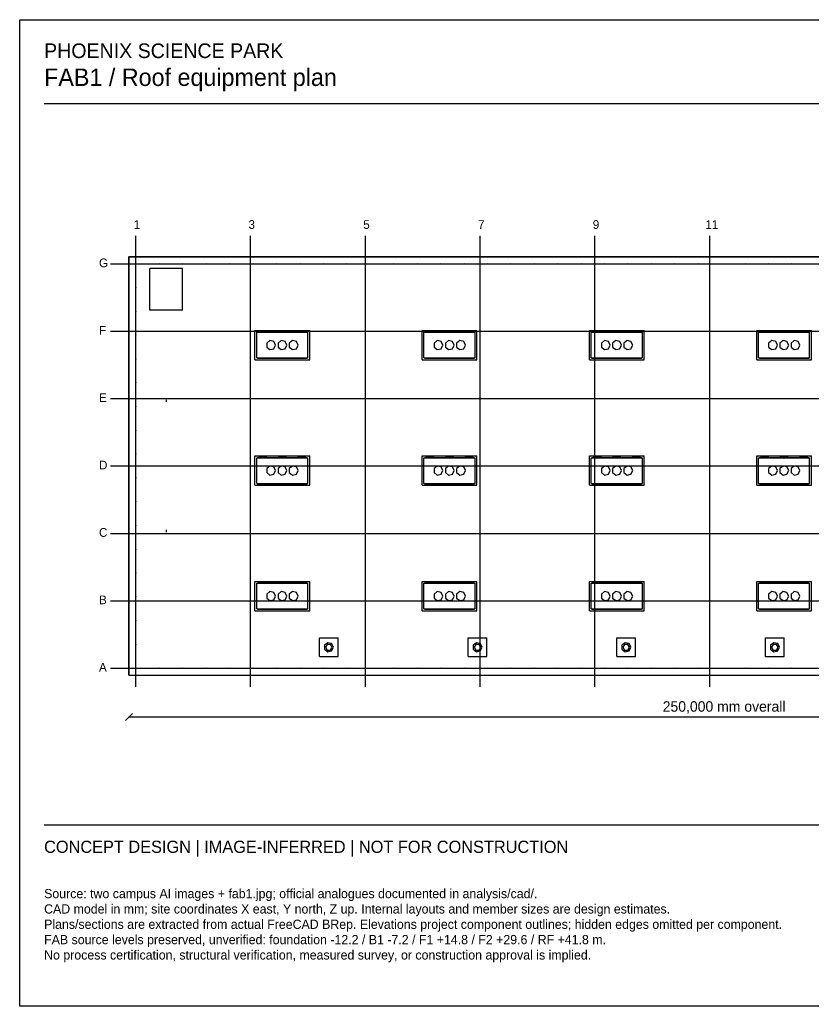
# Model space of a CAD drawing. Header units: millimetres. Extents: x 5250 to 314452, y 5250 to 217500.
# Drawn here: x 5250 to 176031, y 5250 to 217500 of the extents above; entities that cross this region are included whole.
import ezdxf

# ---------------------------------------------------------------- set-up
doc = ezdxf.new("R2010")
doc.units = ezdxf.units.MM

msp = doc.modelspace()

# ---------------------------------------------------------------- linework, layer by layer
at = {"layer": 'circulation'}
for p, q in [((30295, 165000), (30227.5, 165038.97)), ((30227.5, 165038.97), (30227.5, 164961.03)), ((30227.5, 164961.03), (30295, 165000)), ((35335.82, 165000), (35268.32, 165038.97)), ((35268.32, 165038.97), (35268.32, 164961.03)), ((35268.32, 164961.03), (35335.82, 165000)), ((40376.63, 165000), (40309.13, 165038.97)), ((40309.13, 165038.97), (40309.13, 164961.03)), ((40309.13, 164961.03), (40376.63, 165000)), ((45417.45, 165000), (45349.95, 165038.97)), ((45349.95, 165038.97), (45349.95, 164961.03)), ((45349.95, 164961.03), (45417.45, 165000)), ((50458.27, 165000), (50390.77, 165038.97)), ((50390.77, 165038.97), (50390.77, 164961.03)), ((50390.77, 164961.03), (50458.27, 165000)), ((55499.08, 165000), (55431.58, 165038.97)), ((55431.58, 165038.97), (55431.58, 164961.03)), ((55431.58, 164961.03), (55499.08, 165000)), ((60539.9, 165000), (60472.4, 165038.97)), ((60472.4, 165038.97), (60472.4, 164961.03)), ((60472.4, 164961.03), (60539.9, 165000)), ((65580.71, 165000), (65513.21, 165038.97)), ((65513.21, 165038.97), (65513.21, 164961.03)), ((65513.21, 164961.03), (65580.71, 165000)), ((70621.53, 165000), (70554.03, 165038.97)), ((70554.03, 165038.97), (70554.03, 164961.03)), ((70554.03, 164961.03), (70621.53, 165000)), ((75662.35, 165000), (75594.85, 165038.97)), ((75594.85, 165038.97), (75594.85, 164961.03)), ((75594.85, 164961.03), (75662.35, 165000)), ((80703.16, 165000), (80635.66, 165038.97)), ((80635.66, 165038.97), (80635.66, 164961.03)), ((80635.66, 164961.03), (80703.16, 165000)), ((85743.98, 165000), (85676.48, 165038.97)), ((85676.48, 165038.97), (85676.48, 164961.03)), ((85676.48, 164961.03), (85743.98, 165000)), ((90784.8, 165000), (90717.3, 165038.97)), ((90717.3, 165038.97), (90717.3, 164961.03)), ((90717.3, 164961.03), (90784.8, 165000)), ((95825.61, 165000), (95758.11, 165038.97)), ((95758.11, 165038.97), (95758.11, 164961.03)), ((95758.11, 164961.03), (95825.61, 165000)), ((100866.43, 165000), (100798.93, 165038.97)), ((100798.93, 165038.97), (100798.93, 164961.03)), ((100798.93, 164961.03), (100866.43, 165000)), ((105907.24, 165000), (105839.74, 165038.97)), ((105839.74, 165038.97), (105839.74, 164961.03)), ((105839.74, 164961.03), (105907.24, 165000)), ((110948.06, 165000), (110880.56, 165038.97)), ((110880.56, 165038.97), (110880.56, 164961.03)), ((110880.56, 164961.03), (110948.06, 165000)), ((115988.88, 165000), (115921.38, 165038.97)), ((115921.38, 165038.97), (115921.38, 164961.03)), ((115921.38, 164961.03), (115988.88, 165000)), ((121029.69, 165000), (120962.19, 165038.97)), ((120962.19, 165038.97), (120962.19, 164961.03)), ((120962.19, 164961.03), (121029.69, 165000)), ((126070.51, 165000), (126003.01, 165038.97)), ((126003.01, 165038.97), (126003.01, 164961.03)), ((126003.01, 164961.03), (126070.51, 165000)), ((131111.33, 165000), (131043.83, 165038.97)), ((131043.83, 165038.97), (131043.83, 164961.03)), ((131043.83, 164961.03), (131111.33, 165000)), ((136152.14, 165000), (136084.64, 165038.97)), ((136084.64, 165038.97), (136084.64, 164961.03)), ((136084.64, 164961.03), (136152.14, 165000)), ((141192.96, 165000), (141125.46, 165038.97)), ((141125.46, 165038.97), (141125.46, 164961.03)), ((141125.46, 164961.03), (141192.96, 165000)), ((146233.78, 165000), (146166.28, 165038.97)), ((146166.28, 165038.97), (146166.28, 164961.03)), ((146166.28, 164961.03), (146233.78, 165000)), ((151274.59, 165000), (151207.09, 165038.97)), ((151207.09, 165038.97), (151207.09, 164961.03)), ((151207.09, 164961.03), (151274.59, 165000)), ((156315.41, 165000), (156247.91, 165038.97)), ((156247.91, 165038.97), (156247.91, 164961.03)), ((156247.91, 164961.03), (156315.41, 165000)), ((161356.22, 165000), (161288.72, 165038.97)), ((161288.72, 165038.97), (161288.72, 164961.03)), ((161288.72, 164961.03), (161356.22, 165000)), ((166397.04, 165000), (166329.54, 165038.97)), ((166329.54, 165038.97), (166329.54, 164961.03)), ((166329.54, 164961.03), (166397.04, 165000)), ((171437.86, 165000), (171370.36, 165038.97)), ((171370.36, 165038.97), (171370.36, 164961.03)), ((171370.36, 164961.03), (171437.86, 165000)), ((30295, 159882.35), (30227.5, 159921.32)), ((30227.5, 159921.32), (30227.5, 159843.38)), ((30227.5, 159843.38), (30295, 159882.35)), ((30295, 154764.71), (30227.5, 154803.68)), ((30227.5, 154803.68), (30227.5, 154725.73)), ((30227.5, 154725.73), (30295, 154764.71)), ((30295, 149647.06), (30227.5, 149686.03)), ((30227.5, 149686.03), (30227.5, 149608.09)), ((30227.5, 149608.09), (30295, 149647.06)), ((30295, 144529.41), (30227.5, 144568.38)), ((30227.5, 144568.38), (30227.5, 144490.44)), ((30227.5, 144490.44), (30295, 144529.41)), ((30295, 139411.76), (30227.5, 139450.74)), ((30227.5, 139450.74), (30227.5, 139372.79)), ((30227.5, 139372.79), (30295, 139411.76)), ((30295, 134294.12), (30227.5, 134333.09)), ((30227.5, 134333.09), (30227.5, 134255.15)), ((30227.5, 134255.15), (30295, 134294.12)), ((30295, 129176.47), (30227.5, 129215.44)), ((30227.5, 129215.44), (30227.5, 129137.5)), ((30227.5, 129137.5), (30295, 129176.47)), ((30295, 124058.82), (30227.5, 124097.79)), ((30227.5, 124097.79), (30227.5, 124019.85)), ((30227.5, 124019.85), (30295, 124058.82)), ((30295, 118941.18), (30227.5, 118980.15)), ((30227.5, 118980.15), (30227.5, 118902.21)), ((30227.5, 118902.21), (30295, 118941.18)), ((30295, 113823.53), (30227.5, 113862.5)), ((30227.5, 113862.5), (30227.5, 113784.56)), ((30227.5, 113784.56), (30295, 113823.53)), ((30295, 108705.88), (30227.5, 108744.85)), ((30227.5, 108744.85), (30227.5, 108666.91)), ((30227.5, 108666.91), (30295, 108705.88)), ((30295, 103588.24), (30227.5, 103627.21)), ((30227.5, 103627.21), (30227.5, 103549.26)), ((30227.5, 103549.26), (30295, 103588.24)), ((30295, 98470.59), (30227.5, 98509.56)), ((30227.5, 98509.56), (30227.5, 98431.62)), ((30227.5, 98431.62), (30295, 98470.59)), ((30295, 93352.94), (30227.5, 93391.91)), ((30227.5, 93391.91), (30227.5, 93313.97)), ((30227.5, 93313.97), (30295, 93352.94)), ((30295, 88235.29), (30227.5, 88274.27)), ((30227.5, 88274.27), (30227.5, 88196.32)), ((30227.5, 88196.32), (30295, 88235.29)), ((30295, 83117.65), (30227.5, 83156.62)), ((30227.5, 83156.62), (30227.5, 83078.68)), ((30227.5, 83078.68), (30295, 83117.65)), ((30295, 78000), (30227.5, 78038.97)), ((30227.5, 78038.97), (30227.5, 77961.03)), ((30227.5, 77961.03), (30295, 78000)), ((35335.82, 78000), (35268.32, 78038.97)), ((35268.32, 78038.97), (35268.32, 77961.03)), ((35268.32, 77961.03), (35335.82, 78000)), ((40376.63, 78000), (40309.13, 78038.97)), ((40309.13, 78038.97), (40309.13, 77961.03)), ((40309.13, 77961.03), (40376.63, 78000)), ((45417.45, 78000), (45349.95, 78038.97)), ((45349.95, 78038.97), (45349.95, 77961.03)), ((45349.95, 77961.03), (45417.45, 78000)), ((50458.27, 78000), (50390.77, 78038.97)), ((50390.77, 78038.97), (50390.77, 77961.03)), ((50390.77, 77961.03), (50458.27, 78000)), ((55499.08, 78000), (55431.58, 78038.97)), ((55431.58, 78038.97), (55431.58, 77961.03)), ((55431.58, 77961.03), (55499.08, 78000)), ((60539.9, 78000), (60472.4, 78038.97)), ((60472.4, 78038.97), (60472.4, 77961.03)), ((60472.4, 77961.03), (60539.9, 78000)), ((65580.71, 78000), (65513.21, 78038.97)), ((65513.21, 78038.97), (65513.21, 77961.03)), ((65513.21, 77961.03), (65580.71, 78000)), ((70621.53, 78000), (70554.03, 78038.97)), ((70554.03, 78038.97), (70554.03, 77961.03)), ((70554.03, 77961.03), (70621.53, 78000)), ((75662.35, 78000), (75594.85, 78038.97)), ((75594.85, 78038.97), (75594.85, 77961.03)), ((75594.85, 77961.03), (75662.35, 78000)), ((80703.16, 78000), (80635.66, 78038.97)), ((80635.66, 78038.97), (80635.66, 77961.03)), ((80635.66, 77961.03), (80703.16, 78000)), ((85743.98, 78000), (85676.48, 78038.97)), ((85676.48, 78038.97), (85676.48, 77961.03)), ((85676.48, 77961.03), (85743.98, 78000)), ((90784.8, 78000), (90717.3, 78038.97)), ((90717.3, 78038.97), (90717.3, 77961.03)), ((90717.3, 77961.03), (90784.8, 78000)), ((95825.61, 78000), (95758.11, 78038.97)), ((95758.11, 78038.97), (95758.11, 77961.03)), ((95758.11, 77961.03), (95825.61, 78000)), ((100866.43, 78000), (100798.93, 78038.97)), ((100798.93, 78038.97), (100798.93, 77961.03)), ((100798.93, 77961.03), (100866.43, 78000)), ((105907.24, 78000), (105839.74, 78038.97)), ((105839.74, 78038.97), (105839.74, 77961.03)), ((105839.74, 77961.03), (105907.24, 78000)), ((110948.06, 78000), (110880.56, 78038.97)), ((110880.56, 78038.97), (110880.56, 77961.03)), ((110880.56, 77961.03), (110948.06, 78000)), ((115988.88, 78000), (115921.38, 78038.97)), ((115921.38, 78038.97), (115921.38, 77961.03)), ((115921.38, 77961.03), (115988.88, 78000)), ((121029.69, 78000), (120962.19, 78038.97)), ((120962.19, 78038.97), (120962.19, 77961.03)), ((120962.19, 77961.03), (121029.69, 78000)), ((126070.51, 78000), (126003.01, 78038.97)), ((126003.01, 78038.97), (126003.01, 77961.03)), ((126003.01, 77961.03), (126070.51, 78000)), ((131111.33, 78000), (131043.83, 78038.97)), ((131043.83, 78038.97), (131043.83, 77961.03)), ((131043.83, 77961.03), (131111.33, 78000)), ((136152.14, 78000), (136084.64, 78038.97)), ((136084.64, 78038.97), (136084.64, 77961.03)), ((136084.64, 77961.03), (136152.14, 78000)), ((141192.96, 78000), (141125.46, 78038.97)), ((141125.46, 78038.97), (141125.46, 77961.03)), ((141125.46, 77961.03), (141192.96, 78000)), ((146233.78, 78000), (146166.28, 78038.97)), ((146166.28, 78038.97), (146166.28, 77961.03)), ((146166.28, 77961.03), (146233.78, 78000)), ((151274.59, 78000), (151207.09, 78038.97)), ((151207.09, 78038.97), (151207.09, 77961.03)), ((151207.09, 77961.03), (151274.59, 78000)), ((156315.41, 78000), (156247.91, 78038.97)), ((156247.91, 78038.97), (156247.91, 77961.03)), ((156247.91, 77961.03), (156315.41, 78000)), ((161356.22, 78000), (161288.72, 78038.97)), ((161288.72, 78038.97), (161288.72, 77961.03)), ((161288.72, 77961.03), (161356.22, 78000)), ((166397.04, 78000), (166329.54, 78038.97)), ((166329.54, 78038.97), (166329.54, 77961.03)), ((166329.54, 77961.03), (166397.04, 78000)), ((171437.86, 78000), (171370.36, 78038.97)), ((171370.36, 78038.97), (171370.36, 77961.03)), ((171370.36, 77961.03), (171437.86, 78000))]:
    msp.add_line(p, q, dxfattribs=at)
at = {"layer": 'datum'}
for p, q in [((278750, 166500), (28750, 166500)), ((28750, 166500), (28750, 76500)), ((28750, 76500), (278750, 76500))]:
    msp.add_line(p, q, dxfattribs=at)
at = {"layer": 'dimension'}
for p, q in [((28000, 66750), (29500, 68250)), ((28750, 67500), (278750, 67500))]:
    msp.add_line(p, q, dxfattribs=at)
at = {"layer": 'equipment'}
for p, q in [((55850, 144350), (55850, 150650)), ((55850, 150650), (67650, 150650)), ((56250, 144750), (56250, 150250)), ((56250, 150250), (67250, 150250)), ((56450, 150250), (56450, 150315)), ((56450, 150315), (56650, 150315)), ((56650, 150250), (56650, 150370)), ((56650, 150370), (58450, 150370)), ((58450, 150250), (58450, 150370)), ((58450, 150315), (60850, 150315)), ((60850, 150250), (60850, 150370)), ((60850, 150370), (62650, 150370)), ((62650, 150250), (62650, 150370)), ((62650, 150315), (65050, 150315)), ((65050, 150250), (65050, 150370)), ((65050, 150370), (66850, 150370)), ((66850, 150250), (66850, 150370)), ((66850, 150315), (67050, 150315)), ((67050, 150250), (67050, 150315)), ((67250, 144750), (67250, 150250)), ((67650, 144350), (67650, 150650)), ((91850, 144350), (91850, 150650)), ((91850, 150650), (103650, 150650)), ((92250, 144750), (92250, 150250)), ((92250, 150250), (103250, 150250)), ((92450, 150250), (92450, 150315)), ((92450, 150315), (92650, 150315)), ((92650, 150250), (92650, 150370)), ((92650, 150370), (94450, 150370)), ((94450, 150250), (94450, 150370)), ((94450, 150315), (96850, 150315)), ((96850, 150250), (96850, 150370)), ((96850, 150370), (98650, 150370)), ((98650, 150250), (98650, 150370)), ((98650, 150315), (101050, 150315)), ((101050, 150250), (101050, 150370)), ((101050, 150370), (102850, 150370)), ((102850, 150250), (102850, 150370)), ((102850, 150315), (103050, 150315)), ((103050, 150250), (103050, 150315)), ((103250, 144750), (103250, 150250)), ((103650, 144350), (103650, 150650)), ((127850, 144350), (127850, 150650)), ((127850, 150650), (139650, 150650)), ((128250, 144750), (128250, 150250)), ((128250, 150250), (139250, 150250)), ((128450, 150250), (128450, 150315)), ((128450, 150315), (128650, 150315)), ((128650, 150250), (128650, 150370)), ((128650, 150370), (130450, 150370)), ((130450, 150250), (130450, 150370)), ((130450, 150315), (132850, 150315)), ((132850, 150250), (132850, 150370)), ((132850, 150370), (134650, 150370)), ((134650, 150250), (134650, 150370)), ((134650, 150315), (137050, 150315)), ((137050, 150250), (137050, 150370)), ((137050, 150370), (138850, 150370)), ((138850, 150250), (138850, 150370)), ((138850, 150315), (139050, 150315)), ((139050, 150250), (139050, 150315)), ((139250, 144750), (139250, 150250)), ((139650, 144350), (139650, 150650)), ((163850, 144350), (163850, 150650)), ((163850, 150650), (175650, 150650)), ((164250, 144750), (164250, 150250)), ((164250, 150250), (175250, 150250)), ((164450, 150250), (164450, 150315)), ((164450, 150315), (164650, 150315)), ((164650, 150250), (164650, 150370)), ((164650, 150370), (166450, 150370)), ((166450, 150250), (166450, 150370)), ((166450, 150315), (168850, 150315)), ((168850, 150250), (168850, 150370)), ((168850, 150370), (170650, 150370)), ((170650, 150250), (170650, 150370)), ((170650, 150315), (173050, 150315)), ((173050, 150250), (173050, 150370)), ((173050, 150370), (174850, 150370)), ((174850, 150250), (174850, 150370)), ((174850, 150315), (175050, 150315)), ((175050, 150250), (175050, 150315)), ((175250, 144750), (175250, 150250)), ((175650, 144350), (175650, 150650)), ((59107.48, 148474.93), (58429.03, 147933.88)), ((58429.03, 147933.88), (58429.03, 147066.12)), ((58429.03, 147066.12), (59107.48, 146525.07)), ((59953.49, 148281.83), (59107.48, 148474.93)), ((59107.48, 146525.07), (59953.49, 146718.17)), ((60330, 147500), (59953.49, 148281.83)), ((59953.49, 146718.17), (60330, 147500)), ((61527.48, 148474.93), (60849.03, 147933.88)), ((60849.03, 147933.88), (60849.03, 147066.12)), ((60849.03, 147066.12), (61527.48, 146525.07)), ((62373.49, 148281.83), (61527.48, 148474.93)), ((61527.48, 146525.07), (62373.49, 146718.17)), ((62750, 147500), (62373.49, 148281.83)), ((62373.49, 146718.17), (62750, 147500)), ((63947.48, 148474.93), (63269.03, 147933.88)), ((63269.03, 147933.88), (63269.03, 147066.12)), ((63269.03, 147066.12), (63947.48, 146525.07)), ((64793.49, 148281.83), (63947.48, 148474.93)), ((63947.48, 146525.07), (64793.49, 146718.17)), ((65170, 147500), (64793.49, 148281.83)), ((64793.49, 146718.17), (65170, 147500)), ((95107.48, 148474.93), (94429.03, 147933.88)), ((94429.03, 147933.88), (94429.03, 147066.12)), ((94429.03, 147066.12), (95107.48, 146525.07)), ((95953.49, 148281.83), (95107.48, 148474.93)), ((95107.48, 146525.07), (95953.49, 146718.17)), ((96330, 147500), (95953.49, 148281.83)), ((95953.49, 146718.17), (96330, 147500)), ((97527.48, 148474.93), (96849.03, 147933.88)), ((96849.03, 147933.88), (96849.03, 147066.12)), ((96849.03, 147066.12), (97527.48, 146525.07)), ((98373.49, 148281.83), (97527.48, 148474.93)), ((97527.48, 146525.07), (98373.49, 146718.17)), ((98750, 147500), (98373.49, 148281.83)), ((98373.49, 146718.17), (98750, 147500)), ((99947.48, 148474.93), (99269.03, 147933.88)), ((99269.03, 147933.88), (99269.03, 147066.12)), ((99269.03, 147066.12), (99947.48, 146525.07)), ((100793.49, 148281.83), (99947.48, 148474.93)), ((99947.48, 146525.07), (100793.49, 146718.17)), ((101170, 147500), (100793.49, 148281.83)), ((100793.49, 146718.17), (101170, 147500)), ((131107.48, 148474.93), (130429.03, 147933.88)), ((130429.03, 147933.88), (130429.03, 147066.12)), ((130429.03, 147066.12), (131107.48, 146525.07)), ((131953.49, 148281.83), (131107.48, 148474.93)), ((131107.48, 146525.07), (131953.49, 146718.17)), ((132330, 147500), (131953.49, 148281.83)), ((131953.49, 146718.17), (132330, 147500)), ((133527.48, 148474.93), (132849.03, 147933.88)), ((132849.03, 147933.88), (132849.03, 147066.12)), ((132849.03, 147066.12), (133527.48, 146525.07)), ((134373.49, 148281.83), (133527.48, 148474.93)), ((133527.48, 146525.07), (134373.49, 146718.17)), ((134750, 147500), (134373.49, 148281.83)), ((134373.49, 146718.17), (134750, 147500)), ((135947.48, 148474.93), (135269.03, 147933.88)), ((135269.03, 147933.88), (135269.03, 147066.12)), ((135269.03, 147066.12), (135947.48, 146525.07)), ((136793.49, 148281.83), (135947.48, 148474.93)), ((135947.48, 146525.07), (136793.49, 146718.17)), ((137170, 147500), (136793.49, 148281.83)), ((136793.49, 146718.17), (137170, 147500)), ((167107.48, 148474.93), (166429.03, 147933.88)), ((166429.03, 147933.88), (166429.03, 147066.12)), ((166429.03, 147066.12), (167107.48, 146525.07)), ((167953.49, 148281.83), (167107.48, 148474.93)), ((167107.48, 146525.07), (167953.49, 146718.17)), ((168330, 147500), (167953.49, 148281.83)), ((167953.49, 146718.17), (168330, 147500)), ((169527.48, 148474.93), (168849.03, 147933.88)), ((168849.03, 147933.88), (168849.03, 147066.12)), ((168849.03, 147066.12), (169527.48, 146525.07)), ((170373.49, 148281.83), (169527.48, 148474.93)), ((169527.48, 146525.07), (170373.49, 146718.17)), ((170750, 147500), (170373.49, 148281.83)), ((170373.49, 146718.17), (170750, 147500)), ((171947.48, 148474.93), (171269.03, 147933.88)), ((171269.03, 147933.88), (171269.03, 147066.12)), ((171269.03, 147066.12), (171947.48, 146525.07)), ((172793.49, 148281.83), (171947.48, 148474.93)), ((171947.48, 146525.07), (172793.49, 146718.17)), ((173170, 147500), (172793.49, 148281.83)), ((172793.49, 146718.17), (173170, 147500)), ((55850, 144350), (67650, 144350)), ((56250, 144750), (67250, 144750)), ((56450, 144685), (56450, 144750)), ((56450, 144685), (67050, 144685)), ((67050, 144685), (67050, 144750)), ((91850, 144350), (103650, 144350)), ((92250, 144750), (103250, 144750)), ((92450, 144685), (92450, 144750)), ((92450, 144685), (103050, 144685)), ((103050, 144685), (103050, 144750)), ((127850, 144350), (139650, 144350)), ((128250, 144750), (139250, 144750)), ((128450, 144685), (128450, 144750)), ((128450, 144685), (139050, 144685)), ((139050, 144685), (139050, 144750)), ((163850, 144350), (175650, 144350)), ((164250, 144750), (175250, 144750)), ((164450, 144685), (164450, 144750)), ((164450, 144685), (175050, 144685)), ((175050, 144685), (175050, 144750)), ((55850, 117350), (55850, 123650)), ((55850, 123650), (67650, 123650)), ((56250, 117750), (56250, 123250)), ((56250, 123250), (67250, 123250)), ((56450, 123250), (56450, 123315)), ((56450, 123315), (56650, 123315)), ((56650, 123250), (56650, 123370)), ((56650, 123370), (58450, 123370)), ((58450, 123250), (58450, 123370)), ((58450, 123315), (60850, 123315)), ((60850, 123250), (60850, 123370)), ((60850, 123370), (62650, 123370)), ((62650, 123250), (62650, 123370)), ((62650, 123315), (65050, 123315)), ((65050, 123250), (65050, 123370)), ((65050, 123370), (66850, 123370)), ((66850, 123250), (66850, 123370)), ((66850, 123315), (67050, 123315)), ((67050, 123250), (67050, 123315)), ((67250, 117750), (67250, 123250)), ((67650, 117350), (67650, 123650)), ((91850, 117350), (91850, 123650)), ((91850, 123650), (103650, 123650)), ((92250, 117750), (92250, 123250)), ((92250, 123250), (103250, 123250)), ((92450, 123250), (92450, 123315)), ((92450, 123315), (92650, 123315)), ((92650, 123250), (92650, 123370)), ((92650, 123370), (94450, 123370)), ((94450, 123250), (94450, 123370)), ((94450, 123315), (96850, 123315)), ((96850, 123250), (96850, 123370)), ((96850, 123370), (98650, 123370)), ((98650, 123250), (98650, 123370)), ((98650, 123315), (101050, 123315)), ((101050, 123250), (101050, 123370)), ((101050, 123370), (102850, 123370)), ((102850, 123250), (102850, 123370)), ((102850, 123315), (103050, 123315)), ((103050, 123250), (103050, 123315)), ((103250, 117750), (103250, 123250)), ((103650, 117350), (103650, 123650)), ((127850, 117350), (127850, 123650)), ((127850, 123650), (139650, 123650)), ((128250, 117750), (128250, 123250)), ((128250, 123250), (139250, 123250)), ((128450, 123250), (128450, 123315)), ((128450, 123315), (128650, 123315)), ((128650, 123250), (128650, 123370)), ((128650, 123370), (130450, 123370)), ((130450, 123250), (130450, 123370)), ((130450, 123315), (132850, 123315)), ((132850, 123250), (132850, 123370)), ((132850, 123370), (134650, 123370)), ((134650, 123250), (134650, 123370)), ((134650, 123315), (137050, 123315)), ((137050, 123250), (137050, 123370)), ((137050, 123370), (138850, 123370)), ((138850, 123250), (138850, 123370)), ((138850, 123315), (139050, 123315)), ((139050, 123250), (139050, 123315)), ((139250, 117750), (139250, 123250)), ((139650, 117350), (139650, 123650)), ((163850, 117350), (163850, 123650)), ((163850, 123650), (175650, 123650)), ((164250, 117750), (164250, 123250)), ((164250, 123250), (175250, 123250)), ((164450, 123250), (164450, 123315)), ((164450, 123315), (164650, 123315)), ((164650, 123250), (164650, 123370)), ((164650, 123370), (166450, 123370)), ((166450, 123250), (166450, 123370)), ((166450, 123315), (168850, 123315)), ((168850, 123250), (168850, 123370)), ((168850, 123370), (170650, 123370)), ((170650, 123250), (170650, 123370)), ((170650, 123315), (173050, 123315)), ((173050, 123250), (173050, 123370)), ((173050, 123370), (174850, 123370)), ((174850, 123250), (174850, 123370)), ((174850, 123315), (175050, 123315)), ((175050, 123250), (175050, 123315)), ((175250, 117750), (175250, 123250)), ((175650, 117350), (175650, 123650)), ((59107.48, 121474.93), (58429.03, 120933.88)), ((59953.49, 121281.83), (59107.48, 121474.93)), ((60330, 120500), (59953.49, 121281.83)), ((61527.48, 121474.93), (60849.03, 120933.88)), ((62373.49, 121281.83), (61527.48, 121474.93)), ((62750, 120500), (62373.49, 121281.83)), ((63947.48, 121474.93), (63269.03, 120933.88)), ((64793.49, 121281.83), (63947.48, 121474.93)), ((65170, 120500), (64793.49, 121281.83)), ((95107.48, 121474.93), (94429.03, 120933.88)), ((95953.49, 121281.83), (95107.48, 121474.93)), ((96330, 120500), (95953.49, 121281.83)), ((97527.48, 121474.93), (96849.03, 120933.88)), ((98373.49, 121281.83), (97527.48, 121474.93)), ((98750, 120500), (98373.49, 121281.83)), ((99947.48, 121474.93), (99269.03, 120933.88)), ((100793.49, 121281.83), (99947.48, 121474.93)), ((101170, 120500), (100793.49, 121281.83)), ((131107.48, 121474.93), (130429.03, 120933.88)), ((131953.49, 121281.83), (131107.48, 121474.93)), ((132330, 120500), (131953.49, 121281.83)), ((133527.48, 121474.93), (132849.03, 120933.88)), ((134373.49, 121281.83), (133527.48, 121474.93)), ((134750, 120500), (134373.49, 121281.83)), ((135947.48, 121474.93), (135269.03, 120933.88)), ((136793.49, 121281.83), (135947.48, 121474.93)), ((137170, 120500), (136793.49, 121281.83)), ((167107.48, 121474.93), (166429.03, 120933.88)), ((167953.49, 121281.83), (167107.48, 121474.93)), ((168330, 120500), (167953.49, 121281.83)), ((169527.48, 121474.93), (168849.03, 120933.88)), ((170373.49, 121281.83), (169527.48, 121474.93)), ((170750, 120500), (170373.49, 121281.83)), ((171947.48, 121474.93), (171269.03, 120933.88)), ((172793.49, 121281.83), (171947.48, 121474.93)), ((173170, 120500), (172793.49, 121281.83)), ((58429.03, 120933.88), (58429.03, 120066.12)), ((58429.03, 120066.12), (59107.48, 119525.07)), ((59107.48, 119525.07), (59953.49, 119718.17)), ((59953.49, 119718.17), (60330, 120500)), ((60849.03, 120933.88), (60849.03, 120066.12)), ((60849.03, 120066.12), (61527.48, 119525.07)), ((61527.48, 119525.07), (62373.49, 119718.17)), ((62373.49, 119718.17), (62750, 120500)), ((63269.03, 120933.88), (63269.03, 120066.12)), ((63269.03, 120066.12), (63947.48, 119525.07)), ((63947.48, 119525.07), (64793.49, 119718.17)), ((64793.49, 119718.17), (65170, 120500)), ((94429.03, 120933.88), (94429.03, 120066.12)), ((94429.03, 120066.12), (95107.48, 119525.07)), ((95107.48, 119525.07), (95953.49, 119718.17)), ((95953.49, 119718.17), (96330, 120500)), ((96849.03, 120933.88), (96849.03, 120066.12)), ((96849.03, 120066.12), (97527.48, 119525.07)), ((97527.48, 119525.07), (98373.49, 119718.17)), ((98373.49, 119718.17), (98750, 120500)), ((99269.03, 120933.88), (99269.03, 120066.12)), ((99269.03, 120066.12), (99947.48, 119525.07)), ((99947.48, 119525.07), (100793.49, 119718.17)), ((100793.49, 119718.17), (101170, 120500)), ((130429.03, 120933.88), (130429.03, 120066.12)), ((130429.03, 120066.12), (131107.48, 119525.07)), ((131107.48, 119525.07), (131953.49, 119718.17)), ((131953.49, 119718.17), (132330, 120500)), ((132849.03, 120933.88), (132849.03, 120066.12)), ((132849.03, 120066.12), (133527.48, 119525.07)), ((133527.48, 119525.07), (134373.49, 119718.17)), ((134373.49, 119718.17), (134750, 120500)), ((135269.03, 120933.88), (135269.03, 120066.12)), ((135269.03, 120066.12), (135947.48, 119525.07)), ((135947.48, 119525.07), (136793.49, 119718.17)), ((136793.49, 119718.17), (137170, 120500)), ((166429.03, 120933.88), (166429.03, 120066.12)), ((166429.03, 120066.12), (167107.48, 119525.07)), ((167107.48, 119525.07), (167953.49, 119718.17)), ((167953.49, 119718.17), (168330, 120500)), ((168849.03, 120933.88), (168849.03, 120066.12)), ((168849.03, 120066.12), (169527.48, 119525.07)), ((169527.48, 119525.07), (170373.49, 119718.17)), ((170373.49, 119718.17), (170750, 120500)), ((171269.03, 120933.88), (171269.03, 120066.12)), ((171269.03, 120066.12), (171947.48, 119525.07)), ((171947.48, 119525.07), (172793.49, 119718.17)), ((172793.49, 119718.17), (173170, 120500)), ((55850, 117350), (67650, 117350)), ((56250, 117750), (67250, 117750)), ((56450, 117685), (56450, 117750)), ((56450, 117685), (67050, 117685)), ((67050, 117685), (67050, 117750)), ((91850, 117350), (103650, 117350)), ((92250, 117750), (103250, 117750)), ((92450, 117685), (92450, 117750)), ((92450, 117685), (103050, 117685)), ((103050, 117685), (103050, 117750)), ((127850, 117350), (139650, 117350)), ((128250, 117750), (139250, 117750)), ((128450, 117685), (128450, 117750)), ((128450, 117685), (139050, 117685)), ((139050, 117685), (139050, 117750)), ((163850, 117350), (175650, 117350)), ((164250, 117750), (175250, 117750)), ((164450, 117685), (164450, 117750)), ((164450, 117685), (175050, 117685)), ((175050, 117685), (175050, 117750)), ((55850, 90350), (55850, 96650)), ((55850, 96650), (67650, 96650)), ((56250, 90750), (56250, 96250)), ((56250, 96250), (67250, 96250)), ((56450, 96250), (56450, 96315)), ((56450, 96315), (56650, 96315)), ((56650, 96250), (56650, 96370)), ((56650, 96370), (58450, 96370)), ((58450, 96250), (58450, 96370)), ((58450, 96315), (60850, 96315)), ((60850, 96250), (60850, 96370)), ((60850, 96370), (62650, 96370)), ((62650, 96250), (62650, 96370)), ((62650, 96315), (65050, 96315)), ((65050, 96250), (65050, 96370)), ((65050, 96370), (66850, 96370)), ((66850, 96250), (66850, 96370)), ((66850, 96315), (67050, 96315)), ((67050, 96250), (67050, 96315)), ((67250, 90750), (67250, 96250)), ((67650, 90350), (67650, 96650)), ((91850, 90350), (91850, 96650)), ((91850, 96650), (103650, 96650)), ((92250, 90750), (92250, 96250)), ((92250, 96250), (103250, 96250)), ((92450, 96250), (92450, 96315)), ((92450, 96315), (92650, 96315)), ((92650, 96250), (92650, 96370)), ((92650, 96370), (94450, 96370)), ((94450, 96250), (94450, 96370)), ((94450, 96315), (96850, 96315)), ((96850, 96250), (96850, 96370)), ((96850, 96370), (98650, 96370)), ((98650, 96250), (98650, 96370)), ((98650, 96315), (101050, 96315)), ((101050, 96250), (101050, 96370)), ((101050, 96370), (102850, 96370)), ((102850, 96250), (102850, 96370)), ((102850, 96315), (103050, 96315)), ((103050, 96250), (103050, 96315)), ((103250, 90750), (103250, 96250)), ((103650, 90350), (103650, 96650)), ((127850, 90350), (127850, 96650)), ((127850, 96650), (139650, 96650)), ((128250, 90750), (128250, 96250)), ((128250, 96250), (139250, 96250)), ((128450, 96250), (128450, 96315)), ((128450, 96315), (128650, 96315)), ((128650, 96250), (128650, 96370)), ((128650, 96370), (130450, 96370)), ((130450, 96250), (130450, 96370)), ((130450, 96315), (132850, 96315)), ((132850, 96250), (132850, 96370)), ((132850, 96370), (134650, 96370)), ((134650, 96250), (134650, 96370)), ((134650, 96315), (137050, 96315)), ((137050, 96250), (137050, 96370)), ((137050, 96370), (138850, 96370)), ((138850, 96250), (138850, 96370)), ((138850, 96315), (139050, 96315)), ((139050, 96250), (139050, 96315)), ((139250, 90750), (139250, 96250)), ((139650, 90350), (139650, 96650)), ((163850, 90350), (163850, 96650)), ((163850, 96650), (175650, 96650)), ((164250, 90750), (164250, 96250)), ((164250, 96250), (175250, 96250)), ((164450, 96250), (164450, 96315)), ((164450, 96315), (164650, 96315)), ((164650, 96250), (164650, 96370)), ((164650, 96370), (166450, 96370)), ((166450, 96250), (166450, 96370)), ((166450, 96315), (168850, 96315)), ((168850, 96250), (168850, 96370)), ((168850, 96370), (170650, 96370)), ((170650, 96250), (170650, 96370)), ((170650, 96315), (173050, 96315)), ((173050, 96250), (173050, 96370)), ((173050, 96370), (174850, 96370)), ((174850, 96250), (174850, 96370)), ((174850, 96315), (175050, 96315)), ((175050, 96250), (175050, 96315)), ((175250, 90750), (175250, 96250)), ((175650, 90350), (175650, 96650)), ((59107.48, 94474.93), (58429.03, 93933.88)), ((58429.03, 93933.88), (58429.03, 93066.12)), ((59953.49, 94281.83), (59107.48, 94474.93)), ((60330, 93500), (59953.49, 94281.83)), ((59953.49, 92718.17), (60330, 93500)), ((61527.48, 94474.93), (60849.03, 93933.88)), ((60849.03, 93933.88), (60849.03, 93066.12)), ((62373.49, 94281.83), (61527.48, 94474.93)), ((62750, 93500), (62373.49, 94281.83)), ((62373.49, 92718.17), (62750, 93500)), ((63947.48, 94474.93), (63269.03, 93933.88)), ((63269.03, 93933.88), (63269.03, 93066.12)), ((64793.49, 94281.83), (63947.48, 94474.93)), ((65170, 93500), (64793.49, 94281.83)), ((64793.49, 92718.17), (65170, 93500)), ((95107.48, 94474.93), (94429.03, 93933.88)), ((94429.03, 93933.88), (94429.03, 93066.12)), ((95953.49, 94281.83), (95107.48, 94474.93)), ((96330, 93500), (95953.49, 94281.83)), ((95953.49, 92718.17), (96330, 93500)), ((97527.48, 94474.93), (96849.03, 93933.88)), ((96849.03, 93933.88), (96849.03, 93066.12)), ((98373.49, 94281.83), (97527.48, 94474.93)), ((98750, 93500), (98373.49, 94281.83)), ((98373.49, 92718.17), (98750, 93500)), ((99947.48, 94474.93), (99269.03, 93933.88)), ((99269.03, 93933.88), (99269.03, 93066.12)), ((100793.49, 94281.83), (99947.48, 94474.93)), ((101170, 93500), (100793.49, 94281.83)), ((100793.49, 92718.17), (101170, 93500)), ((131107.48, 94474.93), (130429.03, 93933.88)), ((130429.03, 93933.88), (130429.03, 93066.12)), ((131953.49, 94281.83), (131107.48, 94474.93)), ((132330, 93500), (131953.49, 94281.83)), ((131953.49, 92718.17), (132330, 93500)), ((133527.48, 94474.93), (132849.03, 93933.88)), ((132849.03, 93933.88), (132849.03, 93066.12)), ((134373.49, 94281.83), (133527.48, 94474.93)), ((134750, 93500), (134373.49, 94281.83)), ((134373.49, 92718.17), (134750, 93500)), ((135947.48, 94474.93), (135269.03, 93933.88)), ((135269.03, 93933.88), (135269.03, 93066.12)), ((136793.49, 94281.83), (135947.48, 94474.93)), ((137170, 93500), (136793.49, 94281.83)), ((136793.49, 92718.17), (137170, 93500)), ((167107.48, 94474.93), (166429.03, 93933.88)), ((166429.03, 93933.88), (166429.03, 93066.12)), ((167953.49, 94281.83), (167107.48, 94474.93)), ((168330, 93500), (167953.49, 94281.83)), ((167953.49, 92718.17), (168330, 93500)), ((169527.48, 94474.93), (168849.03, 93933.88)), ((168849.03, 93933.88), (168849.03, 93066.12)), ((170373.49, 94281.83), (169527.48, 94474.93)), ((170750, 93500), (170373.49, 94281.83)), ((170373.49, 92718.17), (170750, 93500)), ((171947.48, 94474.93), (171269.03, 93933.88)), ((171269.03, 93933.88), (171269.03, 93066.12)), ((172793.49, 94281.83), (171947.48, 94474.93)), ((173170, 93500), (172793.49, 94281.83)), ((172793.49, 92718.17), (173170, 93500)), ((58429.03, 93066.12), (59107.48, 92525.07)), ((59107.48, 92525.07), (59953.49, 92718.17)), ((60849.03, 93066.12), (61527.48, 92525.07)), ((61527.48, 92525.07), (62373.49, 92718.17)), ((63269.03, 93066.12), (63947.48, 92525.07)), ((63947.48, 92525.07), (64793.49, 92718.17)), ((94429.03, 93066.12), (95107.48, 92525.07)), ((95107.48, 92525.07), (95953.49, 92718.17)), ((96849.03, 93066.12), (97527.48, 92525.07)), ((97527.48, 92525.07), (98373.49, 92718.17)), ((99269.03, 93066.12), (99947.48, 92525.07)), ((99947.48, 92525.07), (100793.49, 92718.17)), ((130429.03, 93066.12), (131107.48, 92525.07)), ((131107.48, 92525.07), (131953.49, 92718.17)), ((132849.03, 93066.12), (133527.48, 92525.07)), ((133527.48, 92525.07), (134373.49, 92718.17)), ((135269.03, 93066.12), (135947.48, 92525.07)), ((135947.48, 92525.07), (136793.49, 92718.17)), ((166429.03, 93066.12), (167107.48, 92525.07)), ((167107.48, 92525.07), (167953.49, 92718.17)), ((168849.03, 93066.12), (169527.48, 92525.07)), ((169527.48, 92525.07), (170373.49, 92718.17)), ((171269.03, 93066.12), (171947.48, 92525.07)), ((171947.48, 92525.07), (172793.49, 92718.17)), ((55850, 90350), (67650, 90350)), ((56250, 90750), (67250, 90750)), ((56450, 90685), (56450, 90750)), ((56450, 90685), (67050, 90685)), ((67050, 90685), (67050, 90750)), ((91850, 90350), (103650, 90350)), ((92250, 90750), (103250, 90750)), ((92450, 90685), (92450, 90750)), ((92450, 90685), (103050, 90685)), ((103050, 90685), (103050, 90750)), ((127850, 90350), (139650, 90350)), ((128250, 90750), (139250, 90750)), ((128450, 90685), (128450, 90750)), ((128450, 90685), (139050, 90685)), ((139050, 90685), (139050, 90750)), ((163850, 90350), (175650, 90350)), ((164250, 90750), (175250, 90750)), ((164450, 90685), (164450, 90750)), ((164450, 90685), (175050, 90685)), ((175050, 90685), (175050, 90750)), ((69750, 80500), (69750, 84500)), ((69750, 84500), (73750, 84500)), ((71527.48, 83474.93), (70849.03, 82933.88)), ((70849.03, 82933.88), (70849.03, 82066.12)), ((71400, 83106.22), (71050, 82500)), ((72100, 83106.22), (71400, 83106.22)), ((72373.49, 83281.83), (71527.48, 83474.93)), ((72450, 82500), (72100, 83106.22)), ((72750, 82500), (72373.49, 83281.83)), ((73750, 80500), (73750, 84500)), ((101750, 80500), (101750, 84500)), ((101750, 84500), (105750, 84500)), ((103527.48, 83474.93), (102849.03, 82933.88)), ((102849.03, 82933.88), (102849.03, 82066.12)), ((103400, 83106.22), (103050, 82500)), ((104100, 83106.22), (103400, 83106.22)), ((104373.49, 83281.83), (103527.48, 83474.93)), ((104450, 82500), (104100, 83106.22)), ((104750, 82500), (104373.49, 83281.83)), ((105750, 80500), (105750, 84500)), ((133750, 80500), (133750, 84500)), ((133750, 84500), (137750, 84500)), ((135527.48, 83474.93), (134849.03, 82933.88)), ((134849.03, 82933.88), (134849.03, 82066.12)), ((135400, 83106.22), (135050, 82500)), ((136100, 83106.22), (135400, 83106.22)), ((136373.49, 83281.83), (135527.48, 83474.93)), ((136450, 82500), (136100, 83106.22)), ((136750, 82500), (136373.49, 83281.83)), ((137750, 80500), (137750, 84500)), ((165750, 80500), (165750, 84500)), ((165750, 84500), (169750, 84500)), ((167527.48, 83474.93), (166849.03, 82933.88)), ((166849.03, 82933.88), (166849.03, 82066.12)), ((167400, 83106.22), (167050, 82500)), ((168100, 83106.22), (167400, 83106.22)), ((168373.49, 83281.83), (167527.48, 83474.93)), ((168450, 82500), (168100, 83106.22)), ((168750, 82500), (168373.49, 83281.83)), ((169750, 80500), (169750, 84500)), ((70849.03, 82066.12), (71527.48, 81525.07)), ((71050, 82500), (71400, 81893.78)), ((71400, 81893.78), (72100, 81893.78)), ((71527.48, 81525.07), (72373.49, 81718.17)), ((72100, 81893.78), (72450, 82500)), ((72373.49, 81718.17), (72750, 82500)), ((102849.03, 82066.12), (103527.48, 81525.07)), ((103050, 82500), (103400, 81893.78)), ((103400, 81893.78), (104100, 81893.78)), ((103527.48, 81525.07), (104373.49, 81718.17)), ((104100, 81893.78), (104450, 82500)), ((104373.49, 81718.17), (104750, 82500)), ((134849.03, 82066.12), (135527.48, 81525.07)), ((135050, 82500), (135400, 81893.78)), ((135400, 81893.78), (136100, 81893.78)), ((135527.48, 81525.07), (136373.49, 81718.17)), ((136100, 81893.78), (136450, 82500)), ((136373.49, 81718.17), (136750, 82500)), ((166849.03, 82066.12), (167527.48, 81525.07)), ((167050, 82500), (167400, 81893.78)), ((167400, 81893.78), (168100, 81893.78)), ((167527.48, 81525.07), (168373.49, 81718.17)), ((168100, 81893.78), (168450, 82500)), ((168373.49, 81718.17), (168750, 82500)), ((69750, 80500), (73750, 80500)), ((101750, 80500), (105750, 80500)), ((133750, 80500), (137750, 80500)), ((165750, 80500), (169750, 80500))]:
    msp.add_line(p, q, dxfattribs=at)
at = {"layer": 'frame'}
for p, q in [((5250, 217500), (309750, 217500)), ((5250, 5250), (5250, 217500)), ((10500, 199500), (304500, 199500)), ((10500, 44250), (304500, 44250)), ((309750, 5250), (5250, 5250))]:
    msp.add_line(p, q, dxfattribs=at)
at = {"layer": 'grid'}
for p, q in [((30250, 74000), (30250, 171000)), ((54950, 74000), (54950, 171000)), ((79650, 74000), (79650, 171000)), ((104350, 74000), (104350, 171000)), ((129050, 74000), (129050, 171000)), ((153750, 74000), (153750, 171000)), ((24750, 165000), (282750, 165000)), ((24750, 150500), (282750, 150500)), ((24750, 136000), (282750, 136000)), ((24750, 121500), (282750, 121500)), ((24750, 107000), (282750, 107000)), ((24750, 92500), (282750, 92500)), ((24750, 78000), (282750, 78000))]:
    msp.add_line(p, q, dxfattribs=at)
at = {"layer": 'piping'}
for p, q in [((36750, 135735), (36750, 135733.52)), ((36750, 135733.52), (36750, 135729.11)), ((36750, 135729.11), (36750, 135721.81)), ((36750, 135721.81), (36750, 135711.73)), ((36750, 135711.73), (36750, 135698.98)), ((36750, 135698.98), (36750, 135683.73)), ((36750, 135683.73), (36750, 135666.17)), ((36750, 135666.17), (36750, 135646.52)), ((36750, 135646.52), (36750, 135625.03)), ((36750, 135625.03), (36750, 135601.96)), ((36750, 135601.96), (36750, 135577.62)), ((36750, 135577.62), (36750, 135552.29)), ((36750, 135552.29), (36750, 135526.31)), ((36750, 135526.31), (36750, 135500)), ((36750, 135500), (36750, 135473.69)), ((36750, 135473.69), (36750, 135447.71)), ((36750, 135447.71), (36750, 135422.38)), ((36750, 135422.38), (36750, 135398.04)), ((36750, 135398.04), (36750, 135374.97)), ((36750, 135374.97), (36750, 135353.48)), ((36750, 135353.48), (36750, 135333.83)), ((36750, 135333.83), (36750, 135316.27)), ((36750, 135316.27), (36750, 135301.02)), ((36750, 135301.02), (36750, 135288.27)), ((36750, 135288.27), (36750, 135278.19)), ((36750, 135278.19), (36750, 135270.89)), ((36750, 135270.89), (36750, 135266.48)), ((36750, 135266.48), (36750, 135265)), ((36750, 107735), (36750, 107733.52)), ((36750, 107733.52), (36750, 107729.11)), ((36750, 107729.11), (36750, 107721.81)), ((36750, 107721.81), (36750, 107711.73)), ((36750, 107711.73), (36750, 107698.98)), ((36750, 107698.98), (36750, 107683.73)), ((36750, 107683.73), (36750, 107666.17)), ((36750, 107666.17), (36750, 107646.52)), ((36750, 107646.52), (36750, 107625.03)), ((36750, 107625.03), (36750, 107601.96)), ((36750, 107601.96), (36750, 107577.62)), ((36750, 107577.62), (36750, 107552.29)), ((36750, 107552.29), (36750, 107526.31)), ((36750, 107526.31), (36750, 107500)), ((36750, 107500), (36750, 107473.69)), ((36750, 107473.69), (36750, 107447.71)), ((36750, 107447.71), (36750, 107422.38)), ((36750, 107422.38), (36750, 107398.04)), ((36750, 107398.04), (36750, 107374.97)), ((36750, 107374.97), (36750, 107353.48)), ((36750, 107353.48), (36750, 107333.83)), ((36750, 107333.83), (36750, 107316.27)), ((36750, 107316.27), (36750, 107301.02)), ((36750, 107301.02), (36750, 107288.27)), ((36750, 107288.27), (36750, 107278.19)), ((36750, 107278.19), (36750, 107270.89)), ((36750, 107270.89), (36750, 107266.48)), ((36750, 107266.48), (36750, 107265))]:
    msp.add_line(p, q, dxfattribs=at)
at = {"layer": 'roof'}
for p, q in [((28750, 76500), (28750, 166500)), ((28750, 166500), (278750, 166500)), ((40250, 164000), (33250, 164000)), ((33250, 155000), (33250, 164000)), ((40250, 155000), (40250, 164000)), ((40250, 155000), (33250, 155000)), ((28750, 76500), (278750, 76500))]:
    msp.add_line(p, q, dxfattribs=at)

# ---------------------------------------------------------------- texts
at = {"layer": 'annotation'}
for s, height, p in [('PHOENIX SCIENCE PARK', 3150, (10500, 209250)), ('FAB1 / Roof equipment plan', 3750, (10500, 203250)), ('1', 1875, (29781.25, 172500)), ('3', 1875, (54481.25, 172500)), ('5', 1875, (79181.25, 172500)), ('7', 1875, (103881.25, 172500)), ('9', 1875, (128581.25, 172500)), ('11', 1875, (152812.5, 172500)), ('G', 1875, (22312.5, 164250)), ('F', 1875, (22312.5, 149750)), ('E', 1875, (22312.5, 135250)), ('D', 1875, (22312.5, 120750)), ('C', 1875, (22312.5, 106250)), ('B', 1875, (22312.5, 91750)), ('A', 1875, (22312.5, 77250)), ('250,000 mm overall', 2250, (143625, 68625)), ('CONCEPT DESIGN | IMAGE-INFERRED | NOT FOR CONSTRUCTION', 2625, (10500, 38250)), ('Source: two campus AI images + fab1.jpg; official analogues documented in analysis/cad/.', 1987.5, (10500, 28500)), ('CAD model in mm; site coordinates X east, Y north, Z up. Internal layouts and member sizes are design estimates.', 1987.5, (10500, 25200)), ('Plans/sections are extracted from actual FreeCAD BRep. Elevations project component outlines; hidden edges omitted per component.', 1987.5, (10500, 21900)), ('FAB source levels preserved, unverified: foundation -12.2 / B1 -7.2 / F1 +14.8 / F2 +29.6 / RF +41.8 m.', 1987.5, (10500, 18600)), ('No process certification, structural verification, measured survey, or construction approval is implied.', 1987.5, (10500, 15300))]:
    msp.add_text(s, height=height, dxfattribs=at).set_placement(p)

doc.saveas('drawing.dxf')
